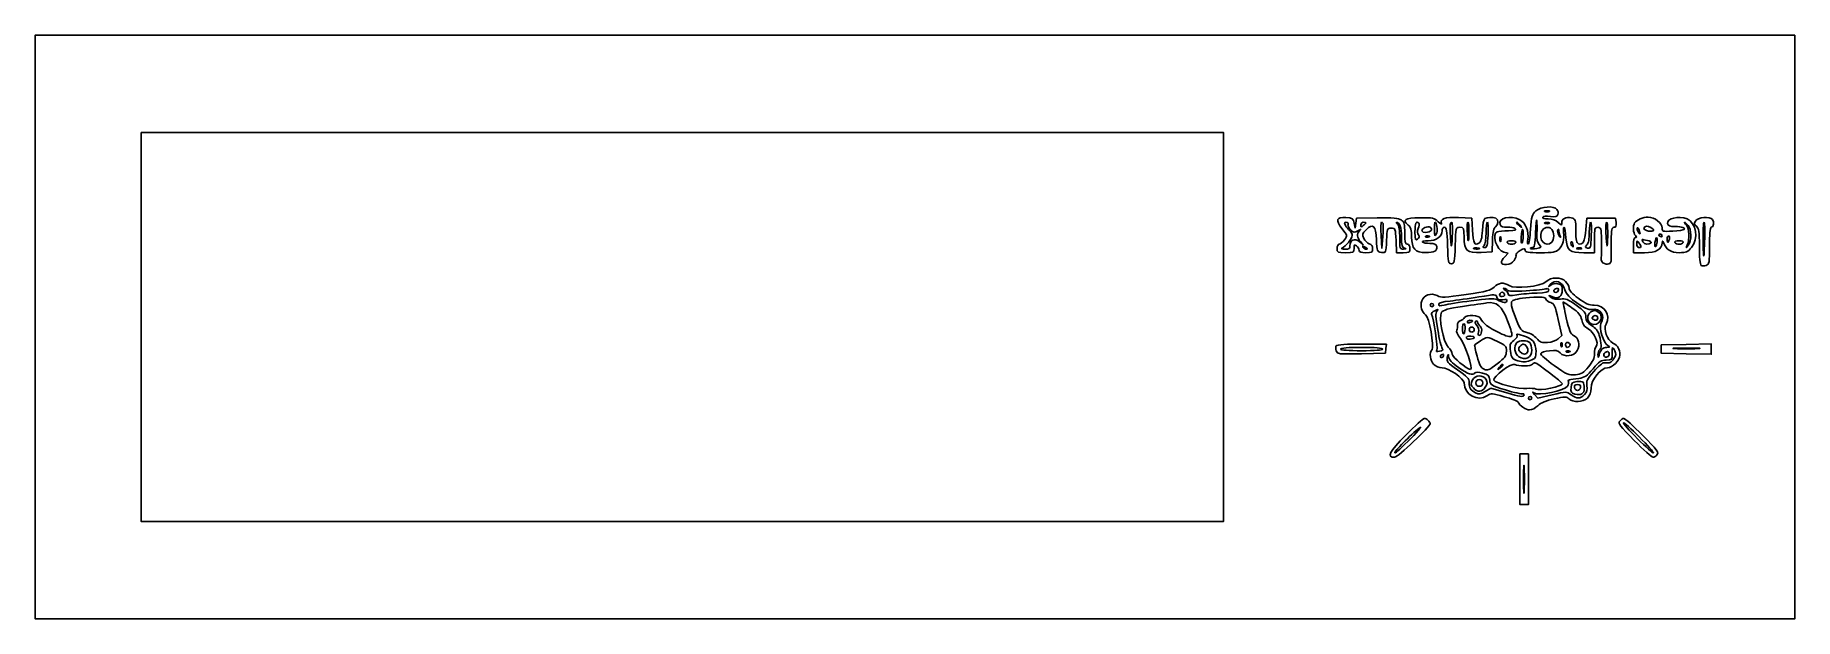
# Model space of a CAD drawing. Header units: millimetres. Extents: x -114 to 293, y -147 to -12.
import ezdxf

# ---------------------------------------------------------------- set-up
doc = ezdxf.new("R2010")
doc.units = ezdxf.units.MM
doc.layers.get('0').update_dxf_attribs({"linetype": 'CONTINUOUS'})

msp = doc.modelspace()

# ---------------------------------------------------------------- linework, layer by layer
for p, q in [((188.98, -56.32), (188.98, -56.32)), ((191, -55.8), (191.23, -56.98)), ((191.23, -56.98), (191.4, -55.8)), ((191.4, -55.8), (191.56, -54.63)), ((191.56, -54.63), (196.32, -54.57)), ((215.08, -54.51), (218.15, -54.63)), ((218.15, -54.63), (218.35, -57.43)), ((244.52, -57.28), (244.75, -54.63)), ((244.75, -54.63), (248.07, -54.63)), ((248.07, -54.63), (251.39, -54.63)), ((251.39, -54.63), (251.52, -55.7)), ((192.22, -60.12), (193.12, -60.89)), ((193.12, -60.89), (192.44, -60.07)), ((197.22, -58.64), (197.4, -61.67)), ((197.4, -61.67), (197.61, -58.93)), ((200.78, -62.65), (200.67, -59.81)), ((222.96, -59.72), (222.85, -62.45)), ((246.51, -59.71), (246.51, -62.65)), ((255.5, -62.65), (255.5, -60.89)), ((202.33, -62.65), (200.78, -62.65)), ((222.85, -62.45), (220.36, -62.57)), ((226.61, -62.74), (225.58, -62.49)), ((225.8, -63.6), (226.61, -62.74)), ((246.51, -62.65), (244.04, -62.65)), ((258.04, -62.65), (255.5, -62.65)), ((216, -80.25), (216, -80.25)), ((238.94, -81.8), (238.14, -78.11)), ((192.78, -83.77), (198.45, -83.77)), ((198.33, -84.84), (198.21, -85.92)), ((198.45, -83.77), (198.33, -84.84)), ((238.13, -82.56), (238.94, -81.8)), ((265.16, -84.84), (265.16, -84.84)), ((198.21, -85.92), (192.66, -86.02)), ((221.27, -94.77), (222.58, -94)), ((222.58, -94), (226.31, -95.09)), ((232.65, -95.44), (233.45, -96.31)), ((233.45, -96.31), (236.75, -95.53))]:
    msp.add_line(p, q)
for points in [[(292.8, -12.33), (-113.7, -12.33), (-113.7, -147.33), (292.8, -147.33)], [(-89.2, -34.83), (160.8, -34.83), (160.8, -124.83), (-89.2, -124.83)], [(273.49, -84.94), (273.49, -86.13), (267.72, -86.02), (261.95, -85.92), (261.95, -84.94), (261.95, -83.96), (267.72, -83.85), (273.49, -83.74)], [(231.25, -115.05), (231.25, -120.92), (230.28, -120.92), (229.3, -120.92), (229.3, -115.05), (229.3, -109.19), (230.28, -109.19), (231.25, -109.19)]]:
    msp.add_lwpolyline(points, close=True)
for points in [[(233, -52.98), (234.19, -51.95), (237.12, -51.74), (237.86, -52.62)], [(237.86, -52.62), (238.11, -52.92), (238.19, -53.46), (238.05, -53.82)], [(188.24, -57.12), (186.63, -55.11), (186.88, -54.35), (189.11, -54.51)], [(189.19, -55.61), (188.74, -55.61), (188.69, -55.78), (188.98, -56.32)], [(188.98, -56.32), (189.19, -56.72), (189.64, -57.27), (189.97, -57.54)], [(189.11, -54.51), (190.61, -54.62), (190.8, -54.75), (191, -55.8)], [(189.58, -56.12), (189.69, -55.84), (189.51, -55.61), (189.19, -55.61)], [(190.2, -57.37), (189.75, -56.97), (189.47, -56.4), (189.58, -56.12)], [(193.12, -55.61), (192.8, -55.61), (192.54, -55.89), (192.54, -56.24)], [(192.54, -56.24), (192.54, -56.76), (192.64, -56.79), (193.12, -56.39)], [(193.71, -55.75), (193.71, -55.67), (193.45, -55.61), (193.12, -55.61)], [(193.12, -56.39), (193.45, -56.12), (193.71, -55.84), (193.71, -55.75)], [(196.14, -59.65), (196, -56.36), (195.36, -55.73), (193.76, -57.33)], [(196.32, -54.57), (199.93, -54.53), (201.27, -54.65), (201.89, -55.08)], [(197.3, -55.61), (197.16, -55.61), (197.12, -56.97), (197.22, -58.64)], [(197.61, -58.93), (197.82, -56.13), (197.78, -55.61), (197.3, -55.61)], [(200.79, -55.61), (200.68, -55.61), (200.8, -55.82), (201.06, -56.08)], [(201.92, -58.98), (201.92, -56.87), (201.5, -55.61), (200.79, -55.61)], [(201.06, -56.08), (201.33, -56.35), (201.53, -57.66), (201.53, -59.21)], [(201.89, -55.08), (202.57, -55.56), (202.7, -56.06), (202.7, -58.17)], [(203.46, -56.26), (202.05, -55.05), (202.72, -54.63), (206.21, -54.57)], [(204.27, -59.02), (204.27, -57.42), (204.09, -56.8), (203.46, -56.26)], [(205.94, -55.84), (205.31, -55.22), (205.05, -55.8), (205.05, -57.81)], [(205.8, -57.06), (206.01, -56.52), (206.07, -55.97), (205.94, -55.84)], [(206.21, -54.57), (209.2, -54.51), (209.53, -54.58), (210.44, -55.48)], [(208.54, -56.76), (207.97, -56.41), (206.62, -56.98), (206.62, -57.58)], [(208.79, -57.52), (208.94, -57.28), (208.83, -56.94), (208.54, -56.76)], [(209.66, -55.61), (209.6, -55.61), (209.55, -56.31), (209.55, -57.17)], [(210.07, -58.05), (210.37, -57.48), (210.05, -55.61), (209.66, -55.61)], [(210.44, -55.48), (210.98, -56.02), (211.32, -56.2), (211.19, -55.87)], [(211.19, -55.87), (210.78, -54.79), (211.9, -54.4), (215.08, -54.51)], [(211.88, -56.78), (211.57, -56.78), (211.31, -57.13), (211.31, -57.56)], [(212.57, -60.98), (212.48, -57.6), (212.34, -56.78), (211.88, -56.78)], [(213.46, -55.61), (213.23, -55.61), (213.11, -56.54), (213.18, -57.86)], [(213.68, -58.83), (213.78, -56.83), (213.7, -55.61), (213.46, -55.61)], [(215.43, -56.78), (214.47, -56.78), (214.46, -56.81), (214.35, -60.98)], [(216.39, -59.07), (216.39, -56.9), (216.34, -56.78), (215.43, -56.78)], [(217.27, -55.61), (217.11, -55.61), (217.03, -56.44), (217.09, -57.46)], [(217.52, -58.05), (217.55, -56.71), (217.43, -55.61), (217.27, -55.61)], [(220.62, -57.53), (220.68, -56.15), (220.94, -54.91), (221.2, -54.74)], [(221.2, -54.74), (221.72, -54.41), (222.97, -54.39), (223.73, -54.69)], [(221.77, -55.61), (221.61, -55.61), (221.48, -56.72), (221.48, -58.07)], [(221.93, -58.54), (222.01, -56.93), (221.93, -55.61), (221.77, -55.61)], [(223.65, -56.67), (223.26, -56.89), (223.04, -57.83), (222.96, -59.72)], [(223.73, -54.69), (224.39, -54.96), (224.34, -56.28), (223.65, -56.67)], [(224.73, -56.15), (224.15, -54.65), (227.14, -53.9), (229.28, -55.01)], [(226.36, -56.71), (225.37, -56.78), (224.91, -56.62), (224.73, -56.15)], [(228.2, -57.09), (227.94, -56.83), (227.11, -56.66), (226.36, -56.71)], [(229.35, -56.29), (228.84, -55.64), (228.52, -55.43), (228.52, -55.75)], [(228.52, -55.75), (228.52, -55.84), (228.82, -56.14), (229.2, -56.44)], [(229.2, -56.44), (229.82, -56.93), (229.83, -56.91), (229.35, -56.29)], [(229.28, -55.01), (230.59, -55.69), (231.45, -57.84), (231.11, -59.55)], [(231.75, -57.28), (231.94, -54.21), (232.06, -53.78), (233, -52.98)], [(233.19, -55.22), (233.11, -54.68), (232.99, -55.87), (232.92, -57.86)], [(233.24, -58.19), (233.29, -57.09), (233.27, -55.75), (233.19, -55.22)], [(236.65, -57.25), (235.88, -56.48), (234.79, -56.72), (234.31, -57.76)], [(234.59, -54.41), (234.43, -54.68), (234.86, -54.82), (235.8, -54.82)], [(236.33, -54.24), (235.43, -54.09), (234.75, -54.15), (234.59, -54.41)], [(235.56, -52.93), (235.02, -52.93), (234.8, -53.02), (235.07, -53.13)], [(235.56, -55.67), (235.02, -55.67), (234.8, -55.76), (235.07, -55.87)], [(235.07, -53.13), (235.34, -53.24), (235.78, -53.24), (236.04, -53.13)], [(235.07, -55.87), (235.34, -55.97), (235.78, -55.97), (236.04, -55.87)], [(236.04, -53.13), (236.31, -53.02), (236.09, -52.93), (235.56, -52.93)], [(236.04, -55.87), (236.31, -55.76), (236.09, -55.67), (235.56, -55.67)], [(235.8, -54.82), (236.75, -54.82), (237.57, -55.11), (238.13, -55.64)], [(238.05, -53.82), (237.85, -54.35), (237.5, -54.43), (236.33, -54.24)], [(238.13, -55.64), (238.88, -56.34), (238.99, -56.36), (238.94, -55.79)], [(238.94, -55.79), (238.86, -54.86), (239.94, -54.27), (241.17, -54.58)], [(239.49, -56.78), (239.33, -56.78), (239.29, -57.31), (239.38, -57.95)], [(239.94, -59.18), (239.84, -57.86), (239.64, -56.78), (239.49, -56.78)], [(241.17, -54.58), (242.17, -54.83), (242.2, -54.94), (242.2, -57.58)], [(245.63, -55.61), (245.46, -55.61), (245.33, -56.65), (245.33, -57.93)], [(245.79, -58.69), (245.86, -56.99), (245.79, -55.61), (245.63, -55.61)], [(247.29, -56.78), (246.58, -56.78), (246.51, -57.04), (246.51, -59.71)], [(248.13, -59.62), (248.08, -57.06), (247.99, -56.78), (247.29, -56.78)], [(249.34, -55.61), (249.18, -55.61), (249.1, -56.62), (249.16, -57.86)], [(249.58, -58.83), (249.61, -57.06), (249.5, -55.61), (249.34, -55.61)], [(251.03, -56.78), (250.53, -56.78), (250.41, -57.34), (250.38, -59.81)], [(251.52, -55.7), (251.61, -56.47), (251.47, -56.78), (251.03, -56.78)], [(255.97, -58.66), (255.45, -58.14), (255.35, -56.44), (255.8, -55.76)], [(255.8, -55.76), (256.28, -55.05), (257.73, -54.43), (258.94, -54.43)], [(256.82, -57.38), (256.69, -57.03), (256.49, -56.83), (256.39, -56.93)], [(259.51, -56.81), (258.73, -56.36), (258.15, -56.45), (257.95, -57.05)], [(258.94, -54.43), (260.4, -54.43), (262.15, -55.79), (262.15, -56.93)], [(259, -57.64), (260.32, -57.84), (260.57, -57.43), (259.51, -56.81)], [(263.4, -55.9), (263.17, -54.72), (265.96, -54.05), (267.9, -54.83)], [(265.17, -56.6), (263.93, -56.59), (263.5, -56.42), (263.4, -55.9)], [(267.2, -57.32), (267.61, -56.95), (266.66, -56.61), (265.17, -56.6)], [(267.31, -55.61), (267.2, -55.61), (267.4, -55.92), (267.75, -56.31)], [(268.15, -56.32), (267.79, -55.93), (267.42, -55.61), (267.31, -55.61)], [(267.75, -56.31), (268.44, -57.08), (268.54, -59.57), (267.94, -60.89)], [(267.9, -54.83), (270.01, -55.68), (270.62, -59.47), (268.96, -61.44)], [(268.19, -60.91), (269, -59.9), (268.97, -57.23), (268.15, -56.32)], [(270.07, -56.55), (269.53, -56.15), (269.48, -55.89), (269.82, -55.34)], [(269.82, -55.34), (270.37, -54.43), (273.17, -54.16), (273.82, -54.95)], [(270.75, -61.2), (270.75, -57.71), (270.65, -56.98), (270.07, -56.55)], [(271.83, -55.61), (271.67, -55.61), (271.56, -57.67), (271.6, -60.2)], [(272.02, -58.83), (272.07, -57.06), (271.99, -55.61), (271.83, -55.61)], [(273.45, -56.78), (273.26, -56.78), (273.1, -58.7), (273.1, -61.06)], [(273.82, -54.95), (274.31, -55.53), (274.05, -56.78), (273.45, -56.78)], [(187.06, -61.67), (187.06, -61.13), (187.28, -60.69), (187.55, -60.68)], [(187.55, -60.68), (187.82, -60.67), (188.37, -60.22), (188.76, -59.67)], [(190.57, -58.69), (190.55, -59.4), (189.05, -61.25), (188.2, -61.58)], [(188.76, -59.67), (189.49, -58.68), (189.48, -58.67), (188.24, -57.12)], [(189.97, -57.54), (190.31, -57.82), (190.58, -58.34), (190.57, -58.69)], [(190.03, -61.04), (189.97, -59.7), (191.14, -59.21), (192.22, -60.12)], [(191.87, -57.6), (191.13, -58.05), (190.91, -58.02), (190.2, -57.37)], [(191.56, -61.08), (191.06, -60.67), (190.97, -60.75), (190.97, -61.62)], [(192.44, -60.07), (191.63, -59.12), (191.57, -58.31), (192.24, -57.59)], [(192.24, -57.59), (192.64, -57.17), (192.58, -57.17), (191.87, -57.6)], [(193.76, -57.33), (192.9, -58.2), (192.84, -58.43), (193.26, -59.34)], [(193.26, -59.34), (193.52, -59.91), (194.08, -60.47), (194.5, -60.58)], [(194.5, -60.58), (195, -60.71), (195.27, -61.12), (195.27, -61.71)], [(197.31, -62.57), (196.28, -62.45), (196.25, -62.37), (196.14, -59.65)], [(198.48, -59.84), (198.37, -62.69), (198.36, -62.69), (197.31, -62.57)], [(199.58, -56.98), (198.63, -56.98), (198.59, -57.08), (198.48, -59.84)], [(200.67, -59.81), (200.56, -57.08), (200.52, -56.98), (199.58, -56.98)], [(201.53, -59.21), (201.53, -61.72), (201.58, -61.86), (202.41, -61.82)], [(202.61, -61.59), (202.05, -61.45), (201.92, -60.97), (201.92, -58.98)], [(202.7, -58.17), (202.7, -60.15), (202.83, -60.69), (203.29, -60.69)], [(203.29, -60.69), (203.66, -60.69), (203.88, -61.06), (203.88, -61.67)], [(207.5, -62.64), (205.13, -62.65), (204.27, -61.68), (204.27, -59.02)], [(205.05, -57.81), (205.05, -59.72), (205.13, -59.94), (205.64, -59.51)], [(205.83, -58.54), (205.56, -58.21), (205.55, -57.71), (205.8, -57.06)], [(205.64, -59.51), (206.06, -59.17), (206.12, -58.88), (205.83, -58.54)], [(206.62, -57.58), (206.62, -58.1), (208.46, -58.05), (208.79, -57.52)], [(208.11, -59.91), (207.22, -59.91), (206.62, -60.04), (206.78, -60.2)], [(206.78, -60.2), (206.95, -60.36), (207.72, -60.5), (208.5, -60.5)], [(208.02, -58.77), (207.6, -58.75), (207.37, -58.84), (207.5, -58.97)], [(207.5, -58.97), (207.63, -59.1), (207.97, -59.12), (208.25, -59)], [(208.25, -59), (208.56, -58.88), (208.47, -58.79), (208.02, -58.77)], [(211.31, -57.56), (211.31, -58.89), (209.92, -59.91), (208.11, -59.91)], [(208.5, -60.5), (209.58, -60.5), (209.96, -60.67), (210.07, -61.23)], [(209.55, -57.17), (209.55, -58.95), (209.58, -59), (210.07, -58.05)], [(213.18, -57.86), (213.38, -61.87), (213.5, -62.12), (213.68, -58.83)], [(220.36, -62.57), (217.02, -62.73), (216.39, -62.18), (216.39, -59.07)], [(217.09, -57.46), (217.28, -60.44), (217.47, -60.69), (217.52, -58.05)], [(218.35, -57.43), (218.56, -60.52), (218.83, -61.07), (219.83, -60.44)], [(219.83, -60.44), (220.32, -60.13), (220.53, -59.36), (220.62, -57.53)], [(221.48, -58.07), (221.48, -59.47), (221.27, -60.74), (221.01, -61)], [(221.17, -61.47), (221.69, -61.47), (221.83, -60.93), (221.93, -58.54)], [(225.58, -62.49), (223.92, -62.07), (222.69, -58.32), (224.05, -57.8)], [(224.05, -57.8), (224.39, -57.67), (225.57, -57.56), (226.67, -57.56)], [(224.74, -59.03), (224.63, -59.3), (224.63, -59.74), (224.74, -60.01)], [(224.93, -59.52), (224.93, -58.98), (224.85, -58.76), (224.74, -59.03)], [(224.74, -60.01), (224.85, -60.28), (224.93, -60.06), (224.93, -59.52)], [(227.34, -59.91), (226.63, -59.91), (226.22, -60.07), (226.36, -60.3)], [(226.36, -60.3), (226.5, -60.52), (226.94, -60.69), (227.34, -60.69)], [(226.67, -57.56), (228.23, -57.56), (228.57, -57.46), (228.2, -57.09)], [(228.32, -60.3), (228.46, -60.07), (228.06, -59.91), (227.34, -59.91)], [(227.34, -60.69), (227.75, -60.69), (228.19, -60.52), (228.32, -60.3)], [(229.57, -59.03), (229.5, -59.92), (229.59, -60.56), (229.76, -60.45)], [(230.08, -58.65), (230.08, -56.63), (229.74, -56.89), (229.57, -59.03)], [(229.76, -60.45), (229.94, -60.34), (230.08, -59.53), (230.08, -58.65)], [(231.11, -59.55), (230.98, -60.18), (231.03, -60.69), (231.21, -60.69)], [(231.21, -60.69), (231.39, -60.69), (231.63, -59.16), (231.75, -57.28)], [(232.92, -57.86), (232.81, -60.89), (232.68, -61.47), (232.15, -61.47)], [(233.18, -61.68), (234.27, -61.44), (234.32, -61.36), (233.76, -60.79)], [(233.76, -60.79), (233.33, -60.36), (233.17, -59.58), (233.24, -58.19)], [(234.31, -57.76), (233.44, -59.67), (235.28, -61.6), (236.65, -60.22)], [(236.65, -60.22), (237.26, -59.62), (237.26, -57.85), (236.65, -57.25)], [(238.04, -57.45), (237.93, -57.71), (238.05, -58.24), (238.29, -58.62)], [(238.26, -57.43), (238.24, -57.1), (238.18, -57.11), (238.04, -57.45)], [(238.52, -58.61), (238.39, -58.21), (238.28, -57.68), (238.26, -57.43)], [(239.38, -57.95), (239.61, -59.52), (239.22, -60.94), (238.28, -61.87)], [(238.29, -58.62), (238.72, -59.29), (238.73, -59.29), (238.52, -58.61)], [(244.04, -62.65), (240.7, -62.65), (240.15, -62.19), (239.94, -59.18)], [(241.11, -60.25), (241.02, -60.53), (241.13, -60.95), (241.36, -61.17)], [(241.53, -60.66), (241.39, -60.13), (241.21, -59.95), (241.11, -60.25)], [(241.36, -61.17), (241.65, -61.46), (241.7, -61.31), (241.53, -60.66)], [(242.2, -57.58), (242.2, -59.71), (242.34, -60.38), (242.82, -60.56)], [(242.82, -60.56), (243.83, -60.95), (244.28, -60.08), (244.52, -57.28)], [(244.76, -60.82), (244.26, -61.32), (244.28, -61.41), (244.93, -61.58)], [(245.33, -57.93), (245.33, -59.44), (245.13, -60.44), (244.76, -60.82)], [(244.93, -61.58), (245.6, -61.76), (245.68, -61.49), (245.79, -58.69)], [(248.1, -63.69), (248.15, -63.01), (248.16, -61.18), (248.13, -59.62)], [(249.16, -57.86), (249.35, -61.78), (249.52, -62.16), (249.58, -58.83)], [(250.38, -59.81), (250.35, -61.48), (250.36, -63.31), (250.4, -63.88)], [(255.5, -60.89), (255.5, -59.78), (255.67, -59.13), (255.97, -59.13)], [(255.97, -59.13), (256.33, -59.13), (256.33, -59.02), (255.97, -58.66)], [(256.38, -59.91), (256.33, -59.91), (256.28, -60.26), (256.28, -60.69)], [(256.28, -60.69), (256.28, -61.13), (256.54, -61.47), (256.87, -61.47)], [(256.39, -56.93), (256.29, -57.03), (256.4, -57.43), (256.63, -57.83)], [(256.97, -60.69), (256.71, -60.26), (256.44, -59.91), (256.38, -59.91)], [(256.63, -57.83), (257.09, -58.62), (257.2, -58.37), (256.82, -57.38)], [(256.87, -61.47), (257.36, -61.47), (257.38, -61.34), (256.97, -60.69)], [(257.57, -59.58), (257.52, -59.54), (257.58, -59.78), (257.71, -60.1)], [(258.73, -59.8), (258.14, -59.71), (257.61, -59.61), (257.57, -59.58)], [(257.71, -60.1), (257.95, -60.75), (259.23, -60.9), (259.59, -60.33)], [(257.95, -57.05), (257.88, -57.28), (258.35, -57.55), (259, -57.64)], [(262.18, -60.4), (262.11, -61.9), (260.73, -62.65), (258.04, -62.65)], [(259.59, -60.33), (259.71, -60.13), (259.33, -59.89), (258.73, -59.8)], [(260.5, -60.28), (260.41, -60.91), (260.48, -61.34), (260.66, -61.23)], [(260.82, -59.13), (260.74, -59.13), (260.6, -59.65), (260.5, -60.28)], [(260.66, -61.23), (260.97, -61.04), (261.12, -59.13), (260.82, -59.13)], [(261.76, -58.34), (261.54, -58.34), (261.37, -58.42), (261.37, -58.52)], [(261.37, -58.52), (261.37, -58.61), (261.54, -58.8), (261.76, -58.93)], [(262.15, -58.76), (262.15, -58.53), (261.97, -58.34), (261.76, -58.34)], [(261.76, -58.93), (261.97, -59.06), (262.15, -58.99), (262.15, -58.76)], [(262.15, -56.93), (262.15, -57.76), (262.27, -57.8), (264.59, -57.64)], [(262.43, -60.3), (262.26, -59.84), (262.2, -59.86), (262.18, -60.4)], [(266.09, -62.65), (264.23, -62.65), (262.99, -61.85), (262.43, -60.3)], [(263.68, -58.74), (263.48, -58.74), (263.32, -59.09), (263.32, -59.52)], [(263.32, -59.52), (263.32, -59.95), (263.39, -60.3), (263.47, -60.3)], [(263.47, -60.3), (263.55, -60.3), (263.71, -59.95), (263.83, -59.52)], [(263.83, -59.52), (263.94, -59.09), (263.87, -58.74), (263.68, -58.74)], [(264.59, -57.64), (265.94, -57.55), (267.11, -57.4), (267.2, -57.32)], [(266.06, -59.91), (265.35, -59.91), (264.94, -60.07), (265.08, -60.3)], [(265.08, -60.3), (265.22, -60.52), (265.66, -60.69), (266.06, -60.69)], [(267.04, -60.3), (267.18, -60.07), (266.77, -59.91), (266.06, -59.91)], [(266.06, -60.69), (266.46, -60.69), (266.9, -60.52), (267.04, -60.3)], [(267.94, -60.89), (267.59, -61.66), (267.59, -61.66), (268.19, -60.91)], [(271.6, -60.2), (271.67, -64.96), (271.83, -64.42), (272.02, -58.83)], [(189.02, -62.65), (187.19, -62.65), (187.06, -62.58), (187.06, -61.67)], [(188.2, -61.58), (187.9, -61.7), (188.19, -61.82), (188.85, -61.83)], [(188.85, -61.83), (189.84, -61.86), (190.05, -61.71), (190.03, -61.04)], [(190.97, -61.62), (190.97, -62.59), (190.87, -62.65), (189.02, -62.65)], [(192.14, -62.11), (192.14, -61.81), (191.88, -61.35), (191.56, -61.08)], [(193.71, -62.65), (192.64, -62.65), (192.14, -62.48), (192.14, -62.11)], [(193.71, -61.47), (192.96, -60.99), (192.82, -60.99), (193.12, -61.47)], [(193.12, -61.47), (193.26, -61.69), (193.57, -61.86), (193.83, -61.86)], [(193.83, -61.86), (194.11, -61.85), (194.06, -61.7), (193.71, -61.47)], [(195.27, -61.71), (195.27, -62.54), (195.1, -62.65), (193.71, -62.65)], [(203.88, -61.67), (203.88, -62.55), (203.72, -62.65), (202.33, -62.65)], [(202.41, -61.82), (203.07, -61.78), (203.12, -61.73), (202.61, -61.59)], [(210.07, -61.23), (210.26, -62.22), (209.5, -62.63), (207.5, -62.64)], [(213.46, -65.19), (212.73, -65.19), (212.67, -64.89), (212.57, -60.98)], [(214.35, -60.98), (214.25, -64.89), (214.19, -65.19), (213.46, -65.19)], [(219.33, -61.55), (218.68, -61.54), (218.37, -61.62), (218.63, -61.73)], [(218.63, -61.73), (218.9, -61.84), (219.43, -61.84), (219.81, -61.74)], [(219.81, -61.74), (220.19, -61.65), (219.97, -61.56), (219.33, -61.55)], [(221.01, -61), (220.64, -61.37), (220.68, -61.47), (221.17, -61.47)], [(226.16, -65.38), (224.8, -65.38), (224.68, -64.8), (225.8, -63.6)], [(227.95, -64.42), (227.52, -65.09), (226.97, -65.38), (226.16, -65.38)], [(228.38, -63.14), (228.49, -63.32), (228.3, -63.9), (227.95, -64.42)], [(229.33, -62.17), (228.7, -62.53), (228.28, -62.97), (228.38, -63.14)], [(230.47, -62.08), (230.47, -61.6), (230.29, -61.61), (229.33, -62.17)], [(233.99, -62.65), (231.17, -62.65), (230.47, -62.53), (230.47, -62.08)], [(232.15, -61.47), (231.8, -61.47), (231.62, -61.58), (231.75, -61.71)], [(231.75, -61.71), (231.87, -61.83), (232.52, -61.82), (233.18, -61.68)], [(238.28, -61.87), (237.63, -62.53), (236.97, -62.65), (233.99, -62.65)], [(242.99, -61.54), (242.45, -61.54), (242.23, -61.62), (242.5, -61.73)], [(242.5, -61.73), (242.77, -61.84), (243.21, -61.84), (243.47, -61.73)], [(243.47, -61.73), (243.74, -61.62), (243.52, -61.54), (242.99, -61.54)], [(248.82, -65.18), (248.21, -64.98), (248.04, -64.63), (248.1, -63.69)], [(250.4, -63.88), (250.48, -65.09), (249.94, -65.54), (248.82, -65.18)], [(268.96, -61.44), (268.09, -62.48), (267.68, -62.65), (266.09, -62.65)], [(271.15, -65.58), (270.92, -65.44), (270.75, -63.56), (270.75, -61.2)], [(273.1, -61.06), (273.1, -64.98), (273.04, -65.35), (272.32, -65.58)], [(235.3, -69.35), (236.47, -68.25), (238.79, -68.22), (239.86, -69.3)], [(272.32, -65.58), (271.89, -65.71), (271.36, -65.72), (271.15, -65.58)], [(206.62, -73.79), (207.14, -72.4), (208.74, -71.86), (210.18, -72.58)], [(210.18, -72.58), (211.18, -73.08), (211.94, -73.05), (216.88, -72.32)], [(219.79, -72.88), (217.6, -73.25), (214.62, -73.67), (213.17, -73.82)], [(216.88, -72.32), (221.59, -71.63), (222.59, -71.36), (223.32, -70.6)], [(223.97, -72.95), (223.78, -72.22), (223.68, -72.22), (219.79, -72.88)], [(223.32, -70.6), (224.3, -69.56), (225.63, -69.43), (226.79, -70.25)], [(225.32, -73.52), (224.43, -73.65), (224.12, -73.52), (223.97, -72.95)], [(225.53, -71.91), (225.22, -71.6), (224.6, -71.95), (224.6, -72.45)], [(224.6, -72.45), (224.6, -72.65), (224.87, -72.81), (225.19, -72.81)], [(225.19, -72.81), (225.8, -72.81), (225.97, -72.35), (225.53, -71.91)], [(225.66, -70.87), (225.4, -70.88), (225.5, -71.06), (225.88, -71.28)], [(226.4, -71.3), (226.25, -71.06), (225.91, -70.86), (225.66, -70.87)], [(225.88, -71.28), (226.25, -71.5), (226.56, -71.91), (226.56, -72.19)], [(230.76, -71.47), (227.88, -71.66), (226.59, -71.61), (226.4, -71.3)], [(226.56, -72.19), (226.56, -72.58), (227.02, -72.63), (228.58, -72.38)], [(226.79, -70.25), (228.04, -71.12), (234.1, -70.48), (235.3, -69.35)], [(231.5, -73.03), (229.1, -73.2), (227.78, -73.48), (227.48, -73.86)], [(228.58, -72.38), (229.69, -72.2), (231.8, -72.02), (233.27, -71.97)], [(235.4, -70.98), (235.11, -71.1), (233.02, -71.32), (230.76, -71.47)], [(235.29, -73.36), (235.1, -72.86), (234.5, -72.81), (231.5, -73.03)], [(233.27, -71.97), (235.27, -71.9), (235.95, -71.74), (235.95, -71.33)], [(235.95, -71.33), (235.95, -71.02), (235.71, -70.87), (235.4, -70.98)], [(236.29, -69.98), (235.8, -70.6), (235.82, -70.61), (236.43, -70.13)], [(236.81, -72.87), (235.83, -72.45), (235.81, -72.46), (236.5, -73)], [(239.66, -71.26), (239.25, -69.39), (237.32, -68.66), (236.29, -69.98)], [(236.43, -70.13), (236.84, -69.81), (237.5, -69.7), (238.09, -69.85)], [(236.5, -73), (237, -73.39), (237.73, -73.51), (238.65, -73.38)], [(239.08, -71.21), (239.08, -72.79), (238.18, -73.45), (236.81, -72.87)], [(237.73, -70.92), (237.37, -70.99), (237.09, -71.23), (237.1, -71.45)], [(237.1, -71.45), (237.13, -72.03), (238, -71.92), (238.21, -71.31)], [(238.21, -71.31), (238.32, -70.98), (238.14, -70.84), (237.73, -70.92)], [(238.09, -69.85), (238.86, -70.04), (239.08, -70.34), (239.08, -71.21)], [(245.97, -75.77), (244.52, -76.14), (240.03, -72.93), (239.66, -71.26)], [(239.86, -69.3), (240.29, -69.73), (240.64, -70.42), (240.64, -70.85)], [(240.64, -70.85), (240.64, -71.33), (241.45, -72.21), (242.77, -73.19)], [(207.52, -76.99), (206.64, -76.47), (206.2, -74.9), (206.62, -73.79)], [(208.99, -85.07), (209.57, -84.49), (208.28, -77.43), (207.52, -76.99)], [(208.96, -74.38), (208.75, -74.38), (208.57, -74.56), (208.57, -74.77)], [(208.57, -74.77), (208.57, -74.99), (208.75, -75.16), (208.96, -75.16)], [(209.61, -76.06), (209.08, -76.31), (208.74, -76.68), (208.86, -76.88)], [(208.86, -76.88), (209.38, -77.71), (210.42, -84.77), (210.09, -85.18)], [(209.35, -74.77), (209.35, -74.56), (209.18, -74.38), (208.96, -74.38)], [(208.96, -75.16), (209.18, -75.16), (209.35, -74.99), (209.35, -74.77)], [(210.12, -76.15), (210.51, -75.68), (210.44, -75.67), (209.61, -76.06)], [(210.31, -80.52), (209.81, -77.58), (209.77, -76.58), (210.12, -76.15)], [(213.17, -73.82), (211.41, -74), (210.53, -74.26), (210.53, -74.59)], [(210.53, -74.59), (210.53, -74.97), (210.85, -75.01), (211.8, -74.77)], [(211.18, -76.4), (210.47, -77.52), (211.59, -83.38), (212.72, -84.47)], [(216.04, -75.08), (212.82, -75.56), (211.47, -75.93), (211.18, -76.4)], [(211.8, -74.77), (212.5, -74.59), (215.32, -74.13), (218.06, -73.76)], [(221.67, -74.26), (221.03, -74.35), (218.49, -74.72), (216.04, -75.08)], [(216.5, -77.66), (216.94, -76.92), (219.92, -77.06), (220.21, -77.84)], [(218.06, -73.76), (221.74, -73.26), (223.29, -73.19), (223.93, -73.5)], [(226.46, -78.4), (225.08, -74.92), (223.95, -73.94), (221.67, -74.26)], [(223.93, -73.5), (225.5, -74.25), (226.1, -74.34), (226.29, -73.84)], [(226.29, -73.84), (226.42, -73.5), (226.14, -73.4), (225.32, -73.52)], [(227.48, -73.86), (227.13, -74.3), (227.3, -75.13), (228.27, -77.61)], [(236.43, -74.19), (235.93, -74.07), (235.42, -73.69), (235.29, -73.36)], [(238.14, -78.11), (237.44, -74.9), (237.22, -74.39), (236.43, -74.19)], [(238.65, -73.38), (239.84, -73.2), (240.39, -73.41), (242.3, -74.78)], [(241.3, -75.39), (240.21, -74.62), (239.29, -73.99), (239.26, -73.99)], [(239.26, -73.99), (239.23, -73.99), (239.57, -75.65), (240.01, -77.68)], [(243.56, -78.15), (243.36, -77.08), (242.86, -76.48), (241.3, -75.39)], [(242.3, -74.78), (244.17, -76.12), (244.55, -76.59), (244.55, -77.55)], [(242.77, -73.19), (244.42, -74.41), (245.26, -74.77), (246.46, -74.77)], [(245.72, -79.07), (244.71, -78.53), (244.7, -76.88), (245.7, -76.35)], [(245.7, -76.35), (246.6, -75.87), (246.53, -75.87), (247.39, -76.37)], [(247.39, -76.37), (249.09, -77.36), (247.47, -80.01), (245.72, -79.07)], [(248.02, -79.01), (249.09, -77.29), (247.84, -75.3), (245.97, -75.77)], [(247.29, -77.7), (247.29, -77.02), (246.13, -77.02), (246, -77.7)], [(246.46, -74.77), (248.91, -74.77), (250.33, -77.04), (249.2, -79.16)], [(211.34, -84.78), (211.13, -84.53), (210.67, -82.61), (210.31, -80.52)], [(215.53, -82.5), (214.82, -81.59), (214.5, -80.85), (214.69, -80.55)], [(214.69, -80.55), (214.86, -80.27), (214.95, -79.74), (214.89, -79.36)], [(214.89, -79.36), (214.83, -78.98), (215.09, -78.56), (215.49, -78.41)], [(215.49, -78.41), (215.88, -78.27), (216.33, -77.93), (216.5, -77.66)], [(216.34, -79.07), (216.15, -79.07), (216, -79.6), (216, -80.25)], [(216, -80.25), (216, -81.78), (216.58, -81.77), (216.63, -80.24)], [(216.63, -80.24), (216.65, -79.6), (216.52, -79.07), (216.34, -79.07)], [(217.76, -78.29), (217.44, -78.29), (217.17, -78.46), (217.17, -78.67)], [(217.17, -78.67), (217.17, -78.88), (217.44, -78.95), (217.76, -78.82)], [(218.15, -79.85), (217.83, -79.85), (217.57, -80.12), (217.57, -80.44)], [(217.57, -80.44), (217.57, -80.76), (217.83, -81.03), (218.15, -81.03)], [(218.35, -78.44), (218.35, -78.36), (218.08, -78.29), (217.76, -78.29)], [(217.76, -78.82), (218.08, -78.7), (218.35, -78.53), (218.35, -78.44)], [(218.74, -80.44), (218.74, -80.12), (218.47, -79.85), (218.15, -79.85)], [(218.15, -81.03), (218.47, -81.03), (218.74, -80.76), (218.74, -80.44)], [(219.1, -78.5), (218.83, -78.67), (218.91, -79), (219.34, -79.47)], [(219.52, -78.71), (219.52, -78.45), (219.33, -78.36), (219.1, -78.5)], [(219.34, -79.47), (219.74, -79.92), (219.89, -80.49), (219.73, -81)], [(220.1, -79.62), (219.78, -79.38), (219.52, -78.97), (219.52, -78.71)], [(219.73, -81), (219.58, -81.45), (219.64, -81.81), (219.84, -81.81)], [(219.84, -81.81), (220.51, -81.81), (220.72, -80.08), (220.1, -79.62)], [(220.21, -77.84), (220.62, -78.89), (222.06, -80), (224.57, -81.2)], [(224.57, -81.2), (226.13, -81.95), (227.09, -82.22), (227.34, -81.97)], [(227.34, -81.97), (227.59, -81.72), (227.29, -80.48), (226.46, -78.4)], [(228.27, -77.61), (229.43, -80.6), (229.6, -80.82), (230.87, -81.08)], [(230.87, -81.08), (231.61, -81.23), (232.64, -81.85), (233.15, -82.45)], [(240.01, -77.68), (240.67, -80.7), (240.97, -81.44), (241.69, -81.77)], [(245.09, -80.27), (244.17, -79.73), (243.74, -79.13), (243.56, -78.15)], [(244.55, -77.55), (244.55, -78.45), (244.84, -78.88), (245.86, -79.48)], [(246.89, -84.32), (247.6, -83.61), (246.48, -81.09), (245.09, -80.27)], [(245.86, -79.48), (246.75, -80.01), (247.31, -80.73), (247.62, -81.76)], [(246, -77.7), (245.95, -77.91), (246.23, -78.14), (246.6, -78.22)], [(246.6, -78.22), (247.03, -78.3), (247.29, -78.11), (247.29, -77.7)], [(249.57, -84.14), (248.57, -83.56), (247.46, -79.9), (248.02, -79.01)], [(249.2, -79.16), (248.53, -80.41), (249.4, -82.84), (250.78, -83.55)], [(186.87, -85.34), (186.73, -84.91), (186.73, -84.38), (186.86, -84.16)], [(186.86, -84.16), (187.01, -83.92), (189.39, -83.77), (192.78, -83.77)], [(192.66, -86.02), (187.4, -86.13), (187.11, -86.09), (186.87, -85.34)], [(192.73, -84.55), (189.73, -84.55), (187.84, -84.7), (187.84, -84.94)], [(187.84, -84.94), (187.84, -85.18), (189.73, -85.33), (192.73, -85.33)], [(197.62, -84.94), (197.62, -84.7), (195.73, -84.55), (192.73, -84.55)], [(192.73, -85.33), (195.73, -85.33), (197.62, -85.18), (197.62, -84.94)], [(209.35, -88.46), (208.51, -87.61), (208.31, -85.75), (208.99, -85.07)], [(210.09, -85.18), (209.84, -85.48), (210.03, -85.56), (210.73, -85.42)], [(210.73, -85.42), (211.42, -85.29), (211.61, -85.1), (211.34, -84.78)], [(212.72, -84.47), (213.24, -84.96), (213.65, -85.69), (213.65, -86.09)], [(217.86, -89.63), (218.55, -89.63), (216.72, -84), (215.53, -82.5)], [(217.92, -81.96), (217.22, -81.94), (216.82, -82.09), (216.91, -82.35)], [(216.91, -82.35), (216.99, -82.59), (217.39, -82.73), (217.8, -82.66)], [(217.8, -82.66), (219.07, -82.43), (219.14, -82.01), (217.92, -81.96)], [(218.83, -83.97), (218.77, -84.01), (219.03, -85.2), (219.4, -86.61)], [(220.17, -83.05), (219.49, -83.52), (218.89, -83.93), (218.83, -83.97)], [(224.12, -83.16), (221.62, -82), (221.69, -82), (220.17, -83.05)], [(226.17, -85.41), (226.17, -84.24), (225.99, -84.04), (224.12, -83.16)], [(227.89, -82.95), (226.97, -83.67), (226.89, -83.93), (227.12, -85.46)], [(228.69, -81.78), (228.81, -81.98), (228.45, -82.5), (227.89, -82.95)], [(229.05, -86.7), (228.04, -86.04), (227.79, -84.26), (228.59, -83.45)], [(228.59, -81.46), (228.52, -81.44), (228.57, -81.58), (228.69, -81.78)], [(230.15, -81.88), (229.36, -81.67), (228.66, -81.48), (228.59, -81.46)], [(228.59, -83.45), (229.2, -82.85), (230.96, -82.85), (231.57, -83.45)], [(229.3, -84.35), (228.91, -84.82), (228.91, -85.06), (229.3, -85.53)], [(232.04, -85.22), (232.04, -86.9), (230.51, -87.66), (229.05, -86.7)], [(230.08, -83.77), (229.92, -83.77), (229.57, -84.03), (229.3, -84.35)], [(231.11, -85.52), (231.34, -84.93), (230.65, -83.77), (230.08, -83.77)], [(233.01, -85.47), (233.01, -83.51), (232.14, -82.41), (230.15, -81.88)], [(231.57, -83.45), (231.82, -83.71), (232.04, -84.51), (232.04, -85.22)], [(233.15, -82.45), (233.94, -83.36), (234.35, -83.52), (235.7, -83.42)], [(236.09, -85.31), (235.08, -85.43), (234.18, -85.73), (234.1, -85.97)], [(235.7, -83.42), (236.62, -83.36), (237.66, -82.99), (238.13, -82.56)], [(238.58, -85.82), (238.05, -85.24), (237.56, -85.14), (236.09, -85.31)], [(242.54, -85.3), (241.82, -86.6), (239.55, -86.9), (238.58, -85.82)], [(238.84, -83.48), (238.71, -83.61), (238.69, -83.95), (238.81, -84.23)], [(238.81, -84.23), (238.93, -84.54), (239.03, -84.45), (239.04, -83.99)], [(239.04, -83.99), (239.06, -83.58), (238.97, -83.35), (238.84, -83.48)], [(240.76, -83.62), (240.32, -83.18), (239.86, -83.36), (239.86, -83.96)], [(239.86, -83.96), (239.86, -84.28), (240.02, -84.55), (240.23, -84.55)], [(240.48, -85.36), (240.06, -85.34), (239.83, -85.44), (239.96, -85.57)], [(240.23, -84.55), (240.72, -84.55), (241.07, -83.94), (240.76, -83.62)], [(240.71, -85.6), (241.02, -85.47), (240.93, -85.38), (240.48, -85.36)], [(241.69, -81.77), (242.86, -82.3), (243.27, -84.01), (242.54, -85.3)], [(246.51, -86.05), (246.51, -85.31), (246.68, -84.53), (246.89, -84.32)], [(247.68, -85.13), (247.46, -85.27), (247.31, -85.76), (247.33, -86.23)], [(247.57, -86.31), (247.86, -85.14), (248.46, -84.55), (249.39, -84.54)], [(247.62, -81.76), (248.17, -83.61), (248.2, -84.81), (247.68, -85.13)], [(249.39, -84.54), (250.12, -84.53), (250.14, -84.48), (249.57, -84.14)], [(250.7, -84.55), (250.65, -84.55), (250.61, -85.21), (250.61, -86.01)], [(251.21, -85.36), (250.97, -84.91), (250.74, -84.55), (250.7, -84.55)], [(250.78, -83.55), (251.98, -84.18), (252.37, -84.86), (252.37, -86.36)], [(251.02, -87.12), (251.51, -86.38), (251.55, -85.98), (251.21, -85.36)], [(267.82, -84.7), (265.02, -84.7), (263.83, -84.76), (265.16, -84.84)], [(265.16, -84.84), (266.5, -84.91), (268.79, -84.91), (270.25, -84.84)], [(270.25, -84.84), (271.71, -84.76), (270.62, -84.7), (267.82, -84.7)], [(211.31, -89.24), (210.66, -89.24), (209.79, -88.89), (209.35, -88.46)], [(211.33, -86.17), (211.07, -86.26), (210.87, -86.45), (210.89, -86.61)], [(210.89, -86.61), (210.94, -87.08), (211.47, -86.99), (211.64, -86.48)], [(216.39, -92.78), (216.39, -91.75), (212.78, -89.24), (211.31, -89.24)], [(211.64, -86.48), (211.73, -86.23), (211.59, -86.08), (211.33, -86.17)], [(212.52, -86.89), (212.28, -87.77), (212.53, -88.07), (214.91, -89.74)], [(212.83, -86.77), (212.8, -85.99), (212.77, -86.01), (212.52, -86.89)], [(215.12, -89.21), (213.62, -88.15), (212.86, -87.33), (212.83, -86.77)], [(213.65, -86.09), (213.65, -86.79), (217.03, -89.63), (217.86, -89.63)], [(218.91, -90.45), (218.48, -91.15), (217.33, -90.77), (215.12, -89.21)], [(219.4, -86.61), (219.92, -88.57), (220.3, -89.29), (221, -89.61)], [(221, -89.61), (221.8, -89.97), (222.19, -89.81), (224.04, -88.37)], [(228.15, -88.48), (227.43, -88.03), (222.98, -91.36), (223.27, -92.13)], [(224.04, -88.37), (225.85, -86.95), (226.17, -86.52), (226.17, -85.41)], [(224.56, -89.14), (224.07, -89.76), (224.08, -89.78), (224.7, -89.29)], [(225.24, -88.46), (225.16, -88.46), (224.85, -88.77), (224.56, -89.14)], [(224.7, -89.29), (225.35, -88.78), (225.56, -88.46), (225.24, -88.46)], [(227.12, -85.46), (227.35, -87.01), (227.51, -87.21), (228.82, -87.63)], [(232.23, -88.46), (231.93, -88.94), (228.91, -88.96), (228.15, -88.48)], [(228.82, -87.63), (229.96, -87.98), (230.58, -87.98), (231.64, -87.59)], [(229.3, -85.53), (229.92, -86.28), (230.82, -86.28), (231.11, -85.52)], [(231.64, -87.59), (232.91, -87.13), (233.01, -86.97), (233.01, -85.47)], [(232.74, -88.1), (232.59, -88.08), (232.36, -88.24), (232.23, -88.46)], [(239.11, -92.96), (239.07, -92.58), (233.28, -88.16), (232.74, -88.1)], [(234.1, -85.97), (234.02, -86.22), (235.41, -87.47), (237.2, -88.74)], [(237.2, -88.74), (240.18, -90.88), (240.58, -91.05), (242.11, -90.89)], [(239.96, -85.57), (240.09, -85.7), (240.43, -85.71), (240.71, -85.6)], [(242.11, -90.89), (243.51, -90.75), (244.01, -90.44), (245.15, -89.06)], [(245.15, -89.06), (246.11, -87.88), (246.51, -87.01), (246.51, -86.05)], [(249.49, -89.24), (247.99, -89.24), (245.72, -92.1), (245.72, -93.99)], [(249.24, -87.48), (248.07, -87.48), (247.63, -87.77), (246.2, -89.49)], [(246.35, -90.1), (247.35, -88.96), (248.45, -88.06), (248.8, -88.1)], [(247.33, -86.23), (247.38, -87.03), (247.39, -87.03), (247.57, -86.31)], [(249, -85.76), (248.6, -86.09), (248.55, -86.36), (248.84, -86.64)], [(248.8, -88.1), (250.04, -88.22), (250.41, -88.06), (251.02, -87.12)], [(248.84, -86.64), (249.36, -87.16), (250.23, -86.37), (249.84, -85.74)], [(249.84, -85.74), (249.64, -85.41), (249.42, -85.41), (249, -85.76)], [(250.61, -86.01), (250.61, -87.43), (250.56, -87.48), (249.24, -87.48)], [(252.37, -86.36), (252.37, -87.6), (250.73, -89.24), (249.49, -89.24)], [(214.91, -89.74), (217.08, -91.26), (217.57, -91.8), (217.57, -92.67)], [(221.77, -95.68), (219.56, -97.23), (216.39, -95.52), (216.39, -92.78)], [(217.57, -92.67), (217.58, -93.97), (217.88, -94.45), (219.05, -95.07)], [(218.54, -93.93), (217.96, -93.28), (217.91, -92.98), (218.28, -92.17)], [(218.28, -92.17), (218.86, -90.9), (220.85, -90.8), (221.49, -92)], [(220.67, -90.5), (219.77, -90.27), (219.03, -90.25), (218.91, -90.45)], [(219.91, -91.98), (219.39, -91.98), (219.13, -92.24), (219.13, -92.76)], [(219.13, -92.76), (219.13, -93.28), (219.39, -93.54), (219.91, -93.54)], [(220.69, -92.76), (220.69, -92.24), (220.43, -91.98), (219.91, -91.98)], [(219.91, -93.54), (220.43, -93.54), (220.69, -93.28), (220.69, -92.76)], [(222.33, -92.12), (222.23, -91.05), (222.01, -90.84), (220.67, -90.5)], [(221.49, -92), (221.83, -92.63), (221.78, -93.02), (221.3, -93.76)], [(225.97, -94.4), (222.58, -93.38), (222.45, -93.3), (222.33, -92.12)], [(223.27, -92.13), (223.56, -92.87), (229.2, -94.28), (230.93, -94.05)], [(240.28, -93.48), (239.7, -94.56), (233.53, -95.84), (232.54, -95.09)], [(233.01, -94.22), (233.8, -94.67), (239.16, -93.55), (239.11, -92.96)], [(240.48, -92.43), (240.59, -92.6), (240.5, -93.08), (240.28, -93.48)], [(240.75, -92.04), (240.49, -92.08), (240.37, -92.25), (240.48, -92.43)], [(242.87, -91.74), (241.97, -91.86), (241.01, -92), (240.75, -92.04)], [(241.1, -93.82), (241.21, -92.74), (241.39, -92.55), (242.41, -92.45)], [(242.59, -93.15), (242.01, -93.15), (241.79, -93.36), (241.89, -93.84)], [(242.41, -92.45), (243.07, -92.38), (243.73, -92.46), (243.88, -92.61)], [(243.3, -93.84), (243.4, -93.36), (243.18, -93.15), (242.59, -93.15)], [(246.2, -89.49), (244.79, -91.18), (244.25, -91.54), (242.87, -91.74)], [(243.88, -92.61), (244.03, -92.76), (244.16, -93.39), (244.16, -94.01)], [(244.2, -95.46), (244.82, -94.84), (244.96, -94.35), (244.78, -93.4)], [(244.78, -93.4), (244.58, -92.33), (244.79, -91.88), (246.35, -90.1)], [(221.3, -93.76), (220.54, -94.92), (219.49, -94.98), (218.54, -93.93)], [(219.05, -95.07), (219.81, -95.47), (220.17, -95.42), (221.27, -94.77)], [(225.67, -95.96), (222.9, -95.16), (222.55, -95.13), (221.77, -95.68)], [(228.85, -97.16), (228.77, -96.98), (227.34, -96.44), (225.67, -95.96)], [(229.96, -95.3), (229.7, -95.38), (227.91, -94.98), (225.97, -94.4)], [(226.31, -95.09), (229.24, -95.95), (230.08, -96.07), (230.23, -95.66)], [(231.54, -99.02), (230.7, -99.02), (229.18, -97.98), (228.85, -97.16)], [(230.23, -95.66), (230.34, -95.38), (230.22, -95.21), (229.96, -95.3)], [(230.93, -94.05), (231.71, -93.94), (232.65, -94.02), (233.01, -94.22)], [(231.64, -95.89), (231.43, -95.89), (231.25, -96.06), (231.25, -96.28)], [(231.25, -96.28), (231.25, -96.49), (231.43, -96.67), (231.64, -96.67)], [(232.04, -96.28), (232.04, -96.06), (231.86, -95.89), (231.64, -95.89)], [(231.64, -96.67), (231.86, -96.67), (232.04, -96.49), (232.04, -96.28)], [(232.54, -95.09), (232.06, -94.73), (232.09, -94.84), (232.65, -95.44)], [(237.21, -96.46), (235.3, -96.86), (234.13, -97.34), (233.45, -98.03)], [(236.75, -95.53), (240.03, -94.75), (240.06, -94.75), (241.11, -95.51)], [(240.63, -96.47), (240.05, -95.94), (239.67, -95.94), (237.21, -96.46)], [(244.87, -96.26), (243.84, -97.22), (241.58, -97.33), (240.63, -96.47)], [(241.98, -95.33), (241.13, -95.12), (241, -94.89), (241.1, -93.82)], [(241.11, -95.51), (242.47, -96.49), (243.18, -96.48), (244.2, -95.46)], [(241.89, -93.84), (241.96, -94.21), (242.28, -94.52), (242.59, -94.52)], [(244.16, -94.01), (244.16, -95.28), (243.46, -95.7), (241.98, -95.33)], [(242.59, -94.52), (242.91, -94.52), (243.23, -94.21), (243.3, -93.84)], [(245.72, -93.99), (245.72, -95.01), (245.46, -95.72), (244.87, -96.26)], [(202.93, -104.85), (205.06, -102.72), (206.98, -100.97), (207.21, -100.97)], [(207.21, -100.97), (207.44, -100.97), (207.84, -101.18), (208.1, -101.44)], [(208.1, -101.44), (208.36, -101.7), (208.57, -102.03), (208.57, -102.17)], [(233.45, -98.03), (232.91, -98.57), (232.05, -99.02), (231.54, -99.02)], [(255.72, -106.08), (252.39, -102.74), (251.92, -102.11), (252.35, -101.58)], [(252.35, -101.58), (252.63, -101.25), (253.06, -100.97), (253.31, -100.97)], [(253.31, -100.97), (253.55, -100.97), (255.5, -102.72), (257.63, -104.86)], [(200.35, -109.97), (198.44, -109.97), (199.07, -108.73), (202.93, -104.85)], [(208.57, -102.17), (208.57, -102.86), (201.07, -109.97), (200.35, -109.97)], [(200.4, -108.97), (200.51, -109.07), (202.17, -107.55), (204.09, -105.59)], [(206.03, -103.22), (205.17, -103.89), (203.51, -105.41), (202.34, -106.6)], [(204.09, -105.59), (206.02, -103.62), (206.89, -102.56), (206.03, -103.22)], [(256.87, -105.27), (254.96, -103.35), (253.3, -101.87), (253.19, -101.98)], [(253.19, -101.98), (253.09, -102.08), (254.56, -103.74), (256.48, -105.67)], [(256.48, -105.67), (258.39, -107.59), (260.05, -109.07), (260.15, -108.97)], [(260.15, -108.97), (260.26, -108.86), (258.78, -107.2), (256.87, -105.27)], [(257.63, -104.86), (260.96, -108.2), (261.43, -108.83), (261, -109.36)], [(202.34, -106.6), (201.17, -107.8), (200.29, -108.86), (200.4, -108.97)], [(260.04, -109.97), (259.79, -109.97), (257.85, -108.22), (255.72, -106.08)], [(261, -109.36), (260.72, -109.69), (260.29, -109.97), (260.04, -109.97)], [(230.18, -112.41), (230.11, -113.86), (230.11, -116.24), (230.18, -117.69)], [(230.32, -115.05), (230.32, -112.15), (230.26, -110.96), (230.18, -112.41)], [(230.18, -117.69), (230.26, -119.14), (230.32, -117.96), (230.32, -115.05)]]:
    msp.add_open_spline(points, degree=3)

doc.saveas('drawing.dxf')
